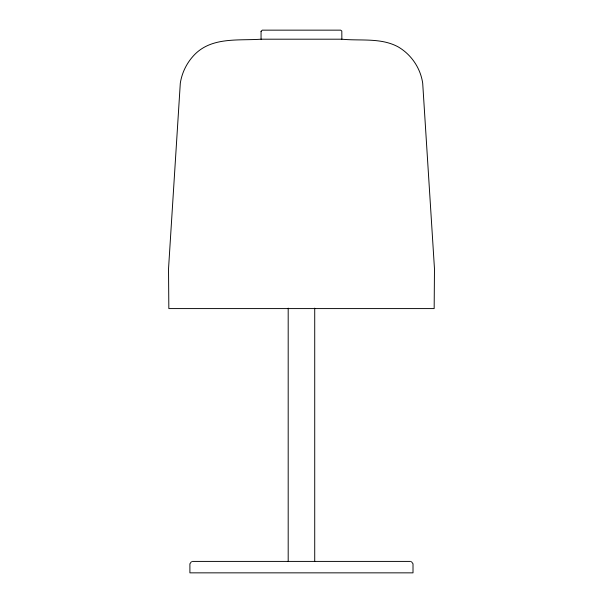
<?xml version="1.0" encoding="UTF-8"?>
<svg xmlns="http://www.w3.org/2000/svg" width="603" height="603" viewBox="0 0 603 603"><rect width="100%" height="100%" fill="white"/><g stroke="black" fill="none" stroke-linecap="round" stroke-linejoin="round"><path stroke-width="0.9" d="M191.445 561.687L189.9 563.82L189.9 572.85L413.01 572.85L413.01 563.82L411.457 561.687M261.25 39.195C239.105 40.755 213.138 36.828 195.53 53.667C187.39 61.642 182.023 72.006 180.297 83.274L168.523 268.84L168.84 308.585L434.16 308.585L434.477 268.84L422.703 83.274C420.54 68.222 411.427 54.692 398.327 46.974C381.036 37.476 360.594 41.072 341.75 39.195M192.312 561.408L410.598 561.408M314.721 308.141L314.721 561.408M288.189 308.141L288.189 561.408M261.054 31.356L261.054 39.195L341.856 39.195L341.811 31.047L340.65 30.15L262.26 30.15L261.054 31.356"/></g></svg>
